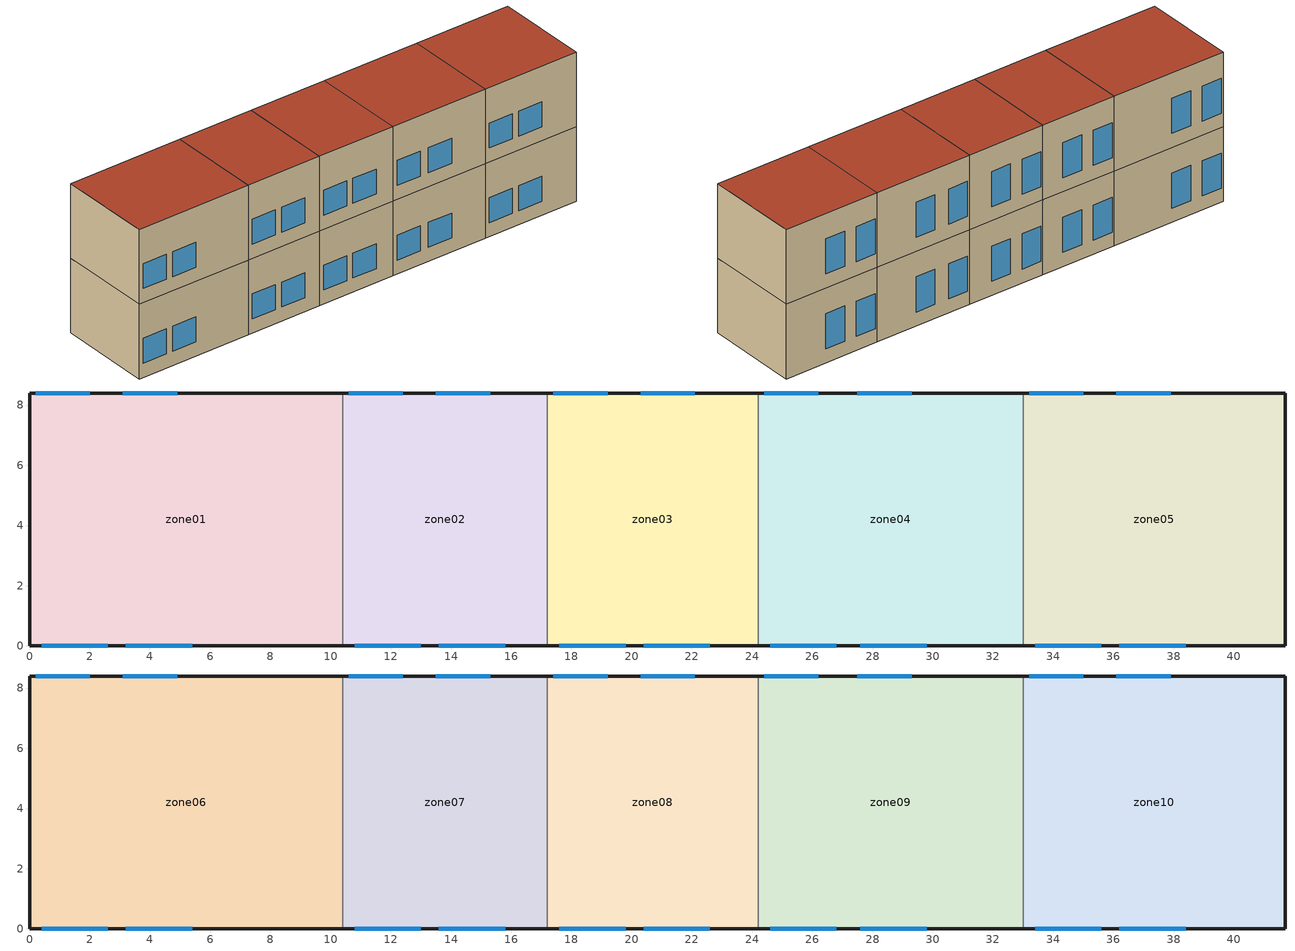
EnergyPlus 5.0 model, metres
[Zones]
zone01
 floor ground (GROUND_FLOOR): 10.4,8.4 10.4,0 0,0 0,8.4 z0
 wall outside (EXT_WALL): 10.4,8.4 0,8.4 0,0 10.4,0 z0:6.6
 wall to zone02 (ADJ_WALL): 10.4,0 10.4,8.4 z0:6.6
 window (EXT_WINDOW1): 0.4,0 2.6,0 / 3.2,0 5.4,0 z1.25:3.45; 2,8.4 0.2,8.4 / 4.9,8.4 3.1,8.4 z1.25:4.35
 ceiling to zone06 (ADJ_CEILING): 0,8.4 0,0 10.4,0 10.4,8.4 z6.6
zone02
 floor ground (GROUND_FLOOR): 17.2,8.4 17.2,0 10.4,0 10.4,8.4 z0
 wall outside (EXT_WALL): 17.2,8.4 10.4,8.4 / 10.4,0 17.2,0 z0:6.6
 wall to zone03 (ADJ_WALL): 17.2,0 17.2,8.4 z0:6.6
 wall to zone01 (ADJ_WALL): 10.4,8.4 10.4,0 z0:6.6
 window (EXT_WINDOW1): 10.8,0 13,0 / 13.6,0 15.8,0 z1.25:3.45; 12.4,8.4 10.6,8.4 / 15.3,8.4 13.5,8.4 z1.25:4.35
 ceiling to zone07 (ADJ_CEILING): 10.4,8.4 10.4,0 17.2,0 17.2,8.4 z6.6
zone03
 floor ground (GROUND_FLOOR): 24.2,8.4 24.2,0 17.2,0 17.2,8.4 z0
 wall outside (EXT_WALL): 24.2,8.4 17.2,8.4 / 17.2,0 24.2,0 z0:6.6
 wall to zone04 (ADJ_WALL): 24.2,0 24.2,8.4 z0:6.6
 wall to zone02 (ADJ_WALL): 17.2,8.4 17.2,0 z0:6.6
 window (EXT_WINDOW1): 17.6,0 19.8,0 / 20.4,0 22.6,0 z1.25:3.45; 19.2,8.4 17.4,8.4 / 22.1,8.4 20.3,8.4 z1.25:4.35
 ceiling to zone08 (ADJ_CEILING): 17.2,8.4 17.2,0 24.2,0 24.2,8.4 z6.6
zone04
 floor ground (GROUND_FLOOR): 33,8.4 33,0 24.2,0 24.2,8.4 z0
 wall outside (EXT_WALL): 33,8.4 24.2,8.4 / 24.2,0 33,0 z0:6.6
 wall to zone05 (ADJ_WALL): 33,0 33,8.4 z0:6.6
 wall to zone03 (ADJ_WALL): 24.2,8.4 24.2,0 z0:6.6
 window (EXT_WINDOW1): 24.6,0 26.8,0 / 27.6,0 29.8,0 z1.25:3.45; 26.2,8.4 24.4,8.4 / 29.3,8.4 27.5,8.4 z1.25:4.35
 ceiling to zone09 (ADJ_CEILING): 24.2,8.4 24.2,0 33,0 33,8.4 z6.6
zone05
 floor ground (GROUND_FLOOR): 41.7,8.4 41.7,0 33,0 33,8.4 z0
 wall outside (EXT_WALL): 33,0 41.7,0 41.7,8.4 33,8.4 z0:6.6
 wall to zone04 (ADJ_WALL): 33,8.4 33,0 z0:6.6
 window (EXT_WINDOW1): 33.4,0 35.6,0 / 36.2,0 38.4,0 z1.25:3.45; 35,8.4 33.2,8.4 / 37.9,8.4 36.1,8.4 z1.25:4.35
 ceiling to zone10 (ADJ_CEILING): 33,8.4 33,0 41.7,0 41.7,8.4 z6.6
zone06
 floor to zone01 (ADJ_CEILING): 10.4,8.4 10.4,0 0,0 0,8.4 z6.6
 wall outside (EXT_WALL): 10.4,8.4 0,8.4 0,0 10.4,0 z6.6:13.2
 wall to zone07 (ADJ_WALL): 10.4,0 10.4,8.4 z6.6:13.2
 window (EXT_WINDOW1): 0.4,0 2.6,0 / 3.2,0 5.4,0 z7.85:10.05; 2,8.4 0.2,8.4 / 4.9,8.4 3.1,8.4 z7.85:10.95
 roof outside (EXT_ROOF): 0,8.4 0,0 10.4,0 10.4,8.4 z13.2
zone07
 floor to zone02 (ADJ_CEILING): 17.2,8.4 17.2,0 10.4,0 10.4,8.4 z6.6
 wall outside (EXT_WALL): 17.2,8.4 10.4,8.4 / 10.4,0 17.2,0 z6.6:13.2
 wall to zone08 (ADJ_WALL): 17.2,0 17.2,8.4 z6.6:13.2
 wall to zone06 (ADJ_WALL): 10.4,8.4 10.4,0 z6.6:13.2
 window (EXT_WINDOW1): 10.8,0 13,0 / 13.6,0 15.8,0 z7.85:10.05; 12.4,8.4 10.6,8.4 / 15.3,8.4 13.5,8.4 z7.85:10.95
 roof outside (EXT_ROOF): 10.4,8.4 10.4,0 17.2,0 17.2,8.4 z13.2
zone08
 floor to zone03 (ADJ_CEILING): 24.2,8.4 24.2,0 17.2,0 17.2,8.4 z6.6
 wall outside (EXT_WALL): 24.2,8.4 17.2,8.4 / 17.2,0 24.2,0 z6.6:13.2
 wall to zone09 (ADJ_WALL): 24.2,0 24.2,8.4 z6.6:13.2
 wall to zone07 (ADJ_WALL): 17.2,8.4 17.2,0 z6.6:13.2
 window (EXT_WINDOW1): 17.6,0 19.8,0 / 20.4,0 22.6,0 z7.85:10.05; 19.2,8.4 17.4,8.4 / 22.1,8.4 20.3,8.4 z7.85:10.95
 roof outside (EXT_ROOF): 17.2,8.4 17.2,0 24.2,0 24.2,8.4 z13.2
zone09
 floor to zone04 (ADJ_CEILING): 33,8.4 33,0 24.2,0 24.2,8.4 z6.6
 wall outside (EXT_WALL): 33,8.4 24.2,8.4 / 24.2,0 33,0 z6.6:13.2
 wall to zone10 (ADJ_WALL): 33,0 33,8.4 z6.6:13.2
 wall to zone08 (ADJ_WALL): 24.2,8.4 24.2,0 z6.6:13.2
 window (EXT_WINDOW1): 24.6,0 26.8,0 / 27.6,0 29.8,0 z7.85:10.05; 26.2,8.4 24.4,8.4 / 29.3,8.4 27.5,8.4 z7.85:10.95
 roof outside (EXT_ROOF): 24.2,8.4 24.2,0 33,0 33,8.4 z13.2
zone10
 floor to zone05 (ADJ_CEILING): 41.7,8.4 41.7,0 33,0 33,8.4 z6.6
 wall outside (EXT_WALL): 33,0 41.7,0 41.7,8.4 33,8.4 z6.6:13.2
 wall to zone09 (ADJ_WALL): 33,8.4 33,0 z6.6:13.2
 window (EXT_WINDOW1): 33.4,0 35.6,0 / 36.2,0 38.4,0 z7.85:10.05; 35,8.4 33.2,8.4 / 37.9,8.4 36.1,8.4 z7.85:10.95
 roof outside (EXT_ROOF): 33,8.4 33,0 41.7,0 41.7,8.4 z13.2
[Building]
TRNSYS18: North Axis {deg}=0; Terrain=City; Loads Convergence Tolerance Value=0; Temperature Convergence Tolerance Value {deltaC}=0; Solar Distribution=FullInteriorAndExterior; Maximum Number of Warmup Days=0
[Site:Location]
not used: Latitude {deg}=0; Longitude {deg}=0; Time Zone {hr}=0; Elevation {m}=0
[Construction]
GROUND_FLOOR; EXT_WALL; EXT_ROOF; ADJ_WALL; ADJ_CEILING; EXT_WINDOW1: 
[WindowProperty:ShadingControl]
ESHADE=0; ISHADE=INPUT 1*MAX_ISHADE : SHADECNTRL=ISHADE_INTERNAL
[SurfaceProperty:OtherSideCoefficients]
BOUNDARY=IDENTICAL; BOUNDARY=INPUT 1*TBOUNDARY; BOUNDARY=INPUT 1*TBOUNDARY_2; BOUNDARY=INPUT 1*TBOUNDARY_3; BOUNDARY=INPUT 1*TGROUND; BOUNDARY=20; BOUNDARY=15
[Zone] Multiplier=1
zone01; zone02; zone03; zone04; zone05; zone06; zone07; zone08; zone09; zone10
